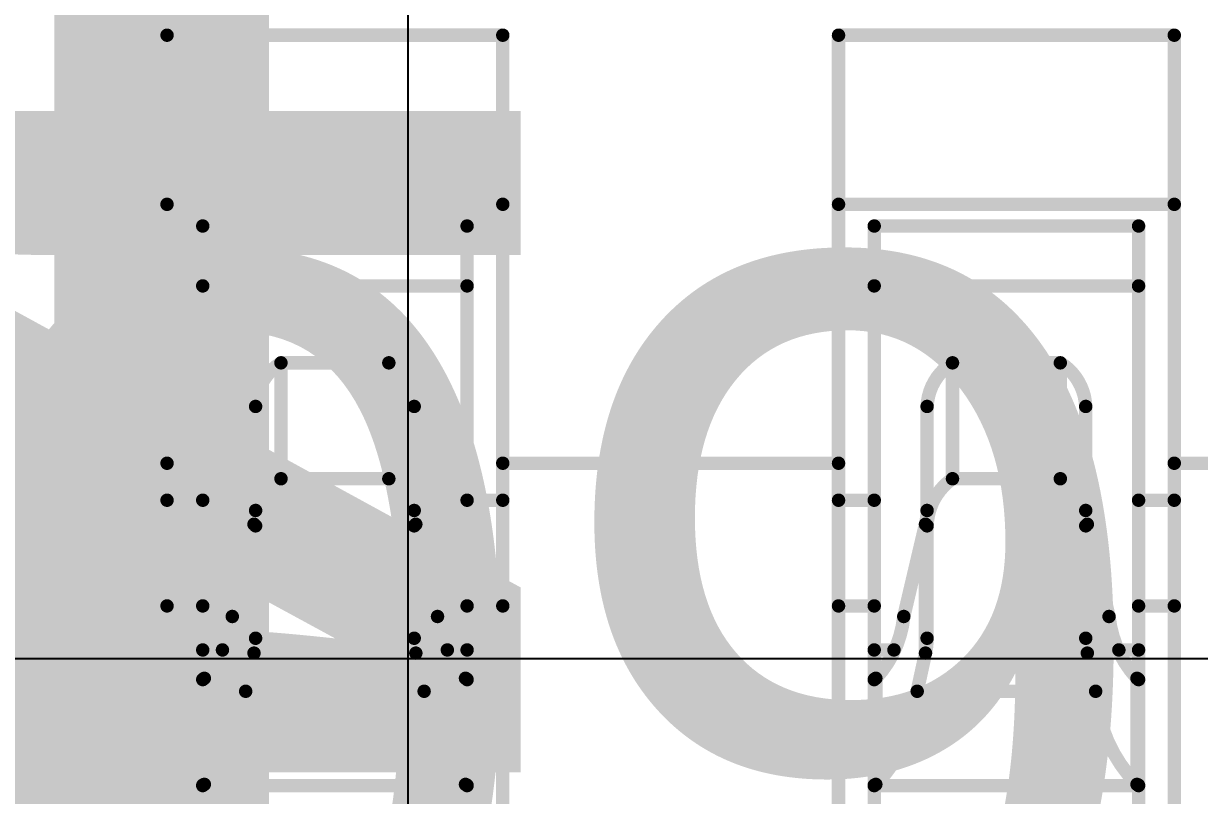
# Model space of a CAD drawing. Header units: inches. Extents: x -6 to 5433, y -4 to 5447.
# Drawn here: x 7.015 to 8.127, y 30.356 to 31.086 of the extents above; entities that cross this region are included whole.
import ezdxf

# ---------------------------------------------------------------- set-up
doc = ezdxf.new("R2010")
doc.units = ezdxf.units.IN
for name, color, linetype in [('Bottom Layer', 5, 'Continuous'), ('Bottom Overlay', 54, 'Continuous'), ('Ground', 16, 'Continuous'), ('Mechanical 4', 56, 'Continuous'), ('Top Layer', 1, 'Continuous'), ('Top Overlay', 2, 'Continuous')]:
    doc.layers.add(name, color=color, linetype=linetype)
doc.styles.add('Arial', font='', dxfattribs={"height": 0.2})
doc.styles.add('Arial_Bold', font='', dxfattribs={"height": 0.2})
doc.styles.get('Arial').set_extended_font_data('Arial')
doc.styles.get('Arial_Bold').set_extended_font_data('Arial', bold=True)

# ---------------------------------------------------------------- blocks, each defined once
blk = doc.blocks.new('QTH_030_01_L_D_A_K_TR_154')
at = {"layer": 'Top Overlay', "style": 'Arial'}
blk.add_text('60', height=0.7619999999999999, dxfattribs=at).set_placement((7.21018624, -2.0066))

msp = doc.modelspace()

# ---------------------------------------------------------------- linework, layer by layer
at = {"layer": 'Bottom Layer'}
msp.add_line((14.32753294, 30.48476758), (4.82502464, 30.48476758), dxfattribs=at)
at = {"layer": 'Ground'}
msp.add_line((7.37917498, 29.41423886), (7.37917498, 33.4621632), dxfattribs=at)
msp.add_lwpolyline([(7.146096959999999, 29.317696, 0.2032, 0.2032, 0), (7.146096959999999, 33.8277962, 0.2032, 0.2032, 0)], format="xyseb", dxfattribs=at)
at = {"layer": 'Mechanical 4'}
for points in [[(7.151154099999999, 31.07494674, 0.0127, 0.0127, 0), (7.4686541, 31.07494674, 0.0127, 0.0127, 0)], [(7.151154099999999, 30.28744514, 0.0127, 0.0127, 0), (7.151154099999999, 31.07494674, 0.0127, 0.0127, 0)], [(7.4686541, 30.66994628, 0.0127, 0.0127, 0), (7.4686541, 31.07494674, 0.0127, 0.0127, 0)], [(7.7861541, 31.07494674, 0.0127, 0.0127, 0), (8.103654099999998, 31.07494674, 0.0127, 0.0127, 0)], [(7.7861541, 30.28744514, 0.0127, 0.0127, 0), (7.7861541, 31.07494674, 0.0127, 0.0127, 0)], [(8.103654099999998, 30.66994628, 0.0127, 0.0127, 0), (8.103654099999998, 31.07494674, 0.0127, 0.0127, 0)], [(7.151154099999999, 30.91494452, 0.0127, 0.0127, 0), (7.4686541, 30.91494452, 0.0127, 0.0127, 0)], [(7.7861541, 30.91494452, 0.0127, 0.0127, 0), (8.103654099999998, 30.91494452, 0.0127, 0.0127, 0)], [(7.18490562, 30.89440862, 0.0127, 0.0127, 0), (7.43490512, 30.89440862, 0.0127, 0.0127, 0)], [(7.18490562, 30.28744514, 0.0127, 0.0127, 0), (7.18490562, 30.89440862, 0.0127, 0.0127, 0)], [(7.43490512, 30.28744514, 0.0127, 0.0127, 0), (7.43490512, 30.89440862, 0.0127, 0.0127, 0)], [(7.819905619999999, 30.89440862, 0.0127, 0.0127, 0), (8.06990512, 30.89440862, 0.0127, 0.0127, 0)], [(7.819905619999999, 30.28744514, 0.0127, 0.0127, 0), (7.819905619999999, 30.89440862, 0.0127, 0.0127, 0)], [(8.06990512, 30.28744514, 0.0127, 0.0127, 0), (8.06990512, 30.89440862, 0.0127, 0.0127, 0)], [(7.18490562, 30.83773868, 0.0127, 0.0127, 0), (7.43490512, 30.83773868, 0.0127, 0.0127, 0)], [(7.819905619999999, 30.83773868, 0.0127, 0.0127, 0), (8.06990512, 30.83773868, 0.0127, 0.0127, 0)], [(7.23490552, 30.72369522, 0.0127, 0.0127, -0.2473774344944057), (7.258913599999999, 30.76494482, 0.0127, 0.0127, 0)], [(7.258916139999999, 30.76494482, 0.0127, 0.0127, 0), (7.360894599999999, 30.76494482, 0.0127, 0.0127, 0)], [(7.258916139999999, 30.65528286, 0.0127, 0.0127, 0), (7.258916139999999, 30.76494482, 0.0127, 0.0127, 0)], [(7.360894599999999, 30.65528286, 0.0127, 0.0127, 0), (7.360894599999999, 30.76494482, 0.0127, 0.0127, 0)], [(7.360897139999999, 30.76494482, 0.0127, 0.0127, -0.2473774344944055), (7.38490522, 30.72369522, 0.0127, 0.0127, 0)], [(7.869905520000001, 30.72369522, 0.0127, 0.0127, -0.2473774344944057), (7.893913599999999, 30.76494482, 0.0127, 0.0127, 0)], [(7.89391614, 30.76494482, 0.0127, 0.0127, 0), (7.9958946, 30.76494482, 0.0127, 0.0127, 0)], [(7.89391614, 30.65528286, 0.0127, 0.0127, 0), (7.89391614, 30.76494482, 0.0127, 0.0127, 0)], [(7.9958946, 30.65528286, 0.0127, 0.0127, 0), (7.9958946, 30.76494482, 0.0127, 0.0127, 0)], [(7.995897139999999, 30.76494482, 0.0127, 0.0127, -0.2473774344944055), (8.019905219999998, 30.72369522, 0.0127, 0.0127, 0)], [(7.23490552, 30.50434844, 0.0127, 0.0127, 0), (7.23490552, 30.72369522, 0.0127, 0.0127, 0)], [(7.38490522, 30.50434844, 0.0127, 0.0127, 0), (7.38490522, 30.72369522, 0.0127, 0.0127, 0)], [(7.869905520000001, 30.50434844, 0.0127, 0.0127, 0), (7.869905520000001, 30.72369522, 0.0127, 0.0127, 0)], [(8.019905219999998, 30.50434844, 0.0127, 0.0127, 0), (8.019905219999998, 30.72369522, 0.0127, 0.0127, 0)], [(6.8336541, 30.66994628, 0.0127, 0.0127, 0), (7.151154099999999, 30.66994628, 0.0127, 0.0127, 0)], [(7.4686541, 30.66994628, 0.0127, 0.0127, 0), (7.7861541, 30.66994628, 0.0127, 0.0127, 0)], [(7.4686541, 30.28744514, 0.0127, 0.0127, 0), (7.4686541, 30.66994628, 0.0127, 0.0127, 0)], [(8.103654099999998, 30.66994628, 0.0127, 0.0127, 0), (8.421154099999999, 30.66994628, 0.0127, 0.0127, 0)], [(8.103654099999998, 30.28744514, 0.0127, 0.0127, 0), (8.103654099999998, 30.66994628, 0.0127, 0.0127, 0)], [(7.23490552, 30.61071348, 0.0127, 0.0127, -0.2374800627721871), (7.258913599999999, 30.6552854, 0.0127, 0.0127, 0)], [(7.258916139999999, 30.65528286, 0.0127, 0.0127, 0), (7.360894599999999, 30.65528286, 0.0127, 0.0127, 0)], [(7.360897139999999, 30.6552854, 0.0127, 0.0127, -0.2374800627721868), (7.38490522, 30.61071348, 0.0127, 0.0127, 0)], [(7.869905520000001, 30.61071348, 0.0127, 0.0127, -0.2374800627721871), (7.893913599999999, 30.6552854, 0.0127, 0.0127, 0)], [(7.89391614, 30.65528286, 0.0127, 0.0127, 0), (7.9958946, 30.65528286, 0.0127, 0.0127, 0)], [(7.995897139999999, 30.6552854, 0.0127, 0.0127, -0.2374800627721868), (8.019905219999998, 30.61071348, 0.0127, 0.0127, 0)], [(7.151154099999999, 30.63494508, 0.0127, 0.0127, 0), (7.18490562, 30.63494508, 0.0127, 0.0127, 0)], [(7.43490512, 30.63494508, 0.0127, 0.0127, 0), (7.4686541, 30.63494508, 0.0127, 0.0127, 0)], [(7.7861541, 30.63494508, 0.0127, 0.0127, 0), (7.819905619999999, 30.63494508, 0.0127, 0.0127, 0)], [(8.06990512, 30.63494508, 0.0127, 0.0127, 0), (8.103654099999998, 30.63494508, 0.0127, 0.0127, 0)], [(7.23490552, 30.62525752, 0.0127, 0.0127, -0.05786385222314867), (7.233386599999999, 30.61223494, 0.0127, 0.0127, 0)], [(7.38642414, 30.61223494, 0.0127, 0.0127, -0.05786385222358634), (7.38490522, 30.62525752, 0.0127, 0.0127, 0)], [(7.869905520000001, 30.62525752, 0.0127, 0.0127, -0.05786385222271111), (7.8683866, 30.61223494, 0.0127, 0.0127, 0)], [(8.021424139999999, 30.61223494, 0.0127, 0.0127, -0.05786385222358634), (8.019905219999998, 30.62525752, 0.0127, 0.0127, 0)], [(7.212863399999999, 30.5249453, 0.0127, 0.0127, 0), (7.233386599999999, 30.61223494, 0.0127, 0.0127, 0)], [(7.233386599999999, 30.49027684, 0.0127, 0.0127, 0), (7.233386599999999, 30.61223494, 0.0127, 0.0127, 0)], [(7.38642414, 30.61223494, 0.0127, 0.0127, 0), (7.406944799999999, 30.5249453, 0.0127, 0.0127, 0)], [(7.38642414, 30.49027684, 0.0127, 0.0127, 0), (7.38642414, 30.61223494, 0.0127, 0.0127, 0)], [(7.8478634, 30.5249453, 0.0127, 0.0127, 0), (7.8683866, 30.61223494, 0.0127, 0.0127, 0)], [(7.8683866, 30.49027684, 0.0127, 0.0127, 0), (7.8683866, 30.61223494, 0.0127, 0.0127, 0)], [(8.021424139999999, 30.61223494, 0.0127, 0.0127, 0), (8.0419448, 30.5249453, 0.0127, 0.0127, 0)], [(8.021424139999999, 30.49027684, 0.0127, 0.0127, 0), (8.021424139999999, 30.61223494, 0.0127, 0.0127, 0)], [(7.151154099999999, 30.53494528, 0.0127, 0.0127, 0), (7.18490562, 30.53494528, 0.0127, 0.0127, 0)], [(7.43490512, 30.53494528, 0.0127, 0.0127, 0), (7.4686541, 30.53494528, 0.0127, 0.0127, 0)], [(7.7861541, 30.53494528, 0.0127, 0.0127, 0), (7.819905619999999, 30.53494528, 0.0127, 0.0127, 0)], [(8.06990512, 30.53494528, 0.0127, 0.0127, 0), (8.103654099999998, 30.53494528, 0.0127, 0.0127, 0)], [(7.212865939999999, 30.52494784, 0.0127, 0.0127, -0.1625906327552088), (7.18642454, 30.46645418, 0.0127, 0.0127, 0)], [(7.433386199999999, 30.46645418, 0.0127, 0.0127, -0.1625906327552086), (7.406944799999999, 30.52494784, 0.0127, 0.0127, 0)], [(7.847865939999999, 30.52494784, 0.0127, 0.0127, -0.162590632754761), (7.821424539999999, 30.46645418, 0.0127, 0.0127, 0)], [(8.0683862, 30.46645418, 0.0127, 0.0127, -0.1625906327552086), (8.0419448, 30.52494784, 0.0127, 0.0127, 0)], [(7.23490552, 30.50434844, 0.0127, 0.0127, -0.05365793627952005), (7.233386599999999, 30.49027684, 0.0127, 0.0127, 0)], [(7.38642414, 30.49027684, 0.0127, 0.0127, -0.0536579362795205), (7.38490522, 30.50434844, 0.0127, 0.0127, 0)], [(7.869905520000001, 30.50434844, 0.0127, 0.0127, -0.05365793627952005), (7.8683866, 30.49027684, 0.0127, 0.0127, 0)], [(8.021424139999999, 30.49027684, 0.0127, 0.0127, -0.05365793627908281), (8.019905219999998, 30.50434844, 0.0127, 0.0127, 0)], [(7.18490562, 30.49328166, 0.0127, 0.0127, 0), (7.203567, 30.49328166, 0.0127, 0.0127, 0)], [(7.225532919999999, 30.45417836, 0.0127, 0.0127, 0), (7.233386599999999, 30.49027684, 0.0127, 0.0127, 0)], [(7.38642414, 30.49027684, 0.0127, 0.0127, 0), (7.39427782, 30.45417836, 0.0127, 0.0127, 0)], [(7.41624374, 30.49328166, 0.0127, 0.0127, 0), (7.43490512, 30.49328166, 0.0127, 0.0127, 0)], [(7.819905619999999, 30.49328166, 0.0127, 0.0127, 0), (7.838567, 30.49328166, 0.0127, 0.0127, 0)], [(7.86053292, 30.45417836, 0.0127, 0.0127, 0), (7.8683866, 30.49027684, 0.0127, 0.0127, 0)], [(8.021424139999999, 30.49027684, 0.0127, 0.0127, 0), (8.029277819999999, 30.45417836, 0.0127, 0.0127, 0)], [(8.051243739999999, 30.49328166, 0.0127, 0.0127, 0), (8.06990512, 30.49328166, 0.0127, 0.0127, 0)], [(7.18490562, 30.46521466, 0.0127, 0.0127, -0.01102176063237814), (7.18494118, 30.46530102, 0.0127, 0.0127, 0)], [(7.18494118, 30.46530102, 0.0127, 0.0127, -0.02840440639320693), (7.184986899999999, 30.46538992, 0.0127, 0.0127, 0)], [(7.184986899999999, 30.46538992, 0.0127, 0.0127, -0.03504147053371177), (7.18505294, 30.46548644, 0.0127, 0.0127, 0)], [(7.18505294, 30.46548644, 0.0127, 0.0127, -0.03231858321592713), (7.185152, 30.46559312, 0.0127, 0.0127, 0)], [(7.185152, 30.46559312, 0.0127, 0.0127, -0.02446223684680612), (7.18528916, 30.4657125, 0.0127, 0.0127, 0)], [(7.1852917, 30.46570996, 0.0127, 0.0127, -0.01372918960321769), (7.185469499999999, 30.46584458, 0.0127, 0.0127, 0)], [(7.185469499999999, 30.46584458, 0.0127, 0.0127, -0.008119992693218822), (7.185680319999999, 30.46598682, 0.0127, 0.0127, 0)], [(7.18567778, 30.46598936, 0.0127, 0.0127, -0.004820635646403469), (7.185913999999999, 30.46613922, 0.0127, 0.0127, 0)], [(7.185913999999999, 30.46613922, 0.0127, 0.0127, 0), (7.18642454, 30.46645418, 0.0127, 0.0127, 0)], [(7.18642454, 30.36607592, 0.0127, 0.0127, 0), (7.18642454, 30.46645418, 0.0127, 0.0127, 0)], [(7.433386199999999, 30.46645418, 0.0127, 0.0127, 0), (7.4336529, 30.46629416, 0.0127, 0.0127, 0)], [(7.433386199999999, 30.36607592, 0.0127, 0.0127, 0), (7.433386199999999, 30.46645418, 0.0127, 0.0127, 0)], [(7.4336529, 30.46629416, 0.0127, 0.0127, 0), (7.43391198, 30.46613414, 0.0127, 0.0127, 0)], [(7.433909439999999, 30.4661316, 0.0127, 0.0127, -0.006054857881075627), (7.4341482, 30.46598174, 0.0127, 0.0127, 0)], [(7.434150739999999, 30.46598428, 0.0127, 0.0127, -0.01073696930987048), (7.434356479999999, 30.46584204, 0.0127, 0.0127, 0)], [(7.434356479999999, 30.4658395, 0.0127, 0.0127, -0.01856237106652952), (7.434521579999999, 30.4657125, 0.0127, 0.0127, 0)], [(7.434521579999999, 30.46571504, 0.0127, 0.0127, -0.02338621056305551), (7.434646039999999, 30.4655982, 0.0127, 0.0127, 0)], [(7.434646039999999, 30.46559565999999, 0.0127, 0.0127, -0.05432145120106784), (7.43480606, 30.465395, 0.0127, 0.0127, 0)], [(7.434808599999999, 30.46539754, 0.0127, 0.0127, -0.02859688051351817), (7.434907659999999, 30.46521466, 0.0127, 0.0127, 0)], [(7.819905619999999, 30.46521466, 0.0127, 0.0127, -0.0110217605380216), (7.81994118, 30.46530102, 0.0127, 0.0127, 0)], [(7.81994118, 30.46530102, 0.0127, 0.0127, -0.02840440640309222), (7.8199869, 30.46538992, 0.0127, 0.0127, 0)], [(7.8199869, 30.46538992, 0.0127, 0.0127, -0.03504147032524765), (7.820052939999999, 30.46548644, 0.0127, 0.0127, 0)], [(7.820052939999999, 30.46548644, 0.0127, 0.0127, -0.03231858325849808), (7.820151999999999, 30.46559312, 0.0127, 0.0127, 0)], [(7.820151999999999, 30.46559312, 0.0127, 0.0127, -0.02446223684737356), (7.820289159999999, 30.4657125, 0.0127, 0.0127, 0)], [(7.820291699999999, 30.46570996, 0.0127, 0.0127, -0.01372918962845271), (7.8204695, 30.46584458, 0.0127, 0.0127, 0)], [(7.8204695, 30.46584458, 0.0127, 0.0127, -0.008119992652299186), (7.820680319999999, 30.46598682, 0.0127, 0.0127, 0)], [(7.82067778, 30.46598936, 0.0127, 0.0127, -0.004820635627608511), (7.820914, 30.46613922, 0.0127, 0.0127, 0)], [(7.820914, 30.46613922, 0.0127, 0.0127, 0), (7.821424539999999, 30.46645418, 0.0127, 0.0127, 0)], [(7.821424539999999, 30.36607592, 0.0127, 0.0127, 0), (7.821424539999999, 30.46645418, 0.0127, 0.0127, 0)], [(8.0683862, 30.46645418, 0.0127, 0.0127, 0), (8.0686529, 30.46629416, 0.0127, 0.0127, 0)], [(8.0683862, 30.36607592, 0.0127, 0.0127, 0), (8.0683862, 30.46645418, 0.0127, 0.0127, 0)], [(8.0686529, 30.46629416, 0.0127, 0.0127, 0), (8.06891198, 30.46613414, 0.0127, 0.0127, 0)], [(8.068909439999999, 30.4661316, 0.0127, 0.0127, -0.006054857852146734), (8.069148199999999, 30.46598174, 0.0127, 0.0127, 0)], [(8.06915074, 30.46598428, 0.0127, 0.0127, -0.01073696924166831), (8.06935648, 30.46584204, 0.0127, 0.0127, 0)], [(8.06935648, 30.4658395, 0.0127, 0.0127, -0.01856237097802178), (8.06952158, 30.4657125, 0.0127, 0.0127, 0)], [(8.06952158, 30.46571504, 0.0127, 0.0127, -0.02338621048828613), (8.06964604, 30.4655982, 0.0127, 0.0127, 0)], [(8.06964604, 30.46559565999999, 0.0127, 0.0127, -0.05432145116445786), (8.06980606, 30.465395, 0.0127, 0.0127, 0)], [(8.0698086, 30.46539754, 0.0127, 0.0127, -0.02859688054566498), (8.06990766, 30.46521466, 0.0127, 0.0127, 0)], [(7.225532919999999, 30.4541809, 0.0127, 0.0127, -0.1798939642534223), (7.18642454, 30.36607592, 0.0127, 0.0127, 0)], [(7.225532919999999, 30.45417836, 0.0127, 0.0127, 0), (7.39427782, 30.45417836, 0.0127, 0.0127, 0)], [(7.433386199999999, 30.36607592, 0.0127, 0.0127, -0.1798939642534224), (7.39427782, 30.4541809, 0.0127, 0.0127, 0)], [(7.86053292, 30.4541809, 0.0127, 0.0127, -0.1798939642534223), (7.821424539999999, 30.36607592, 0.0127, 0.0127, 0)], [(7.86053292, 30.45417836, 0.0127, 0.0127, 0), (8.029277819999999, 30.45417836, 0.0127, 0.0127, 0)], [(8.0683862, 30.36607592, 0.0127, 0.0127, -0.1798939642534224), (8.029277819999999, 30.4541809, 0.0127, 0.0127, 0)], [(7.18490562, 30.36514628, 0.0127, 0.0127, -0.01323430979367577), (7.18494118, 30.36521231999999, 0.0127, 0.0127, 0)], [(7.18490562, 30.36494562, 0.0127, 0.0127, 0), (7.43490512, 30.36494562, 0.0127, 0.0127, 0)], [(7.18494118, 30.36521231999999, 0.0127, 0.0127, -0.03268862893681405), (7.184986899999999, 30.36528089999999, 0.0127, 0.0127, 0)], [(7.184986899999999, 30.36527582, 0.0127, 0.0127, -0.03744583041027886), (7.18505294, 30.36534948, 0.0127, 0.0127, 0)], [(7.18505294, 30.36534948, 0.0127, 0.0127, -0.03188120483501494), (7.185152, 30.36542822, 0.0127, 0.0127, 0)], [(7.18514946, 30.36543076, 0.0127, 0.0127, -0.02261994769528641), (7.18528916, 30.3655222, 0.0127, 0.0127, 0)], [(7.18528916, 30.36551966, 0.0127, 0.0127, -0.01220889245964018), (7.185466959999999, 30.36561872, 0.0127, 0.0127, 0)], [(7.185466959999999, 30.36561872, 0.0127, 0.0127, -0.007070305401937121), (7.18567778, 30.3657254, 0.0127, 0.0127, 0)], [(7.18567778, 30.3657254, 0.0127, 0.0127, 0), (7.185913999999999, 30.3658397, 0.0127, 0.0127, 0)], [(7.185913999999999, 30.3658397, 0.0127, 0.0127, 0), (7.18642454, 30.36607592, 0.0127, 0.0127, 0)], [(7.433386199999999, 30.36607592, 0.0127, 0.0127, 0), (7.4336529, 30.365954, 0.0127, 0.0127, 0)], [(7.4336529, 30.365954, 0.0127, 0.0127, 0), (7.43391198, 30.36583716, 0.0127, 0.0127, 0)], [(7.43391198, 30.36583716, 0.0127, 0.0127, -0.005205334057701326), (7.434150739999999, 30.3657254, 0.0127, 0.0127, 0)], [(7.4341482, 30.36572286, 0.0127, 0.0127, -0.009375622367053563), (7.434353939999999, 30.36561618, 0.0127, 0.0127, 0)], [(7.434353939999999, 30.36561618, 0.0127, 0.0127, -0.01668702490741861), (7.434521579999999, 30.36551966, 0.0127, 0.0127, 0)], [(7.434521579999999, 30.36551966, 0.0127, 0.0127, -0.02199391692536904), (7.434646039999999, 30.3654333, 0.0127, 0.0127, 0)], [(7.434643499999999, 30.3654333, 0.0127, 0.0127, -0.02675089184264696), (7.43473748, 30.36535456, 0.0127, 0.0127, 0)], [(7.434740019999999, 30.36535456, 0.0127, 0.0127, -0.02828763819369805), (7.434808599999999, 30.36528344, 0.0127, 0.0127, 0)], [(7.434808599999999, 30.36528344, 0.0127, 0.0127, -0.03260546146269774), (7.43490512, 30.36514628, 0.0127, 0.0127, 0)], [(7.819905619999999, 30.36514628, 0.0127, 0.0127, -0.01323430968161033), (7.81994118, 30.36521231999999, 0.0127, 0.0127, 0)], [(7.819905619999999, 30.36494562, 0.0127, 0.0127, 0), (8.06990512, 30.36494562, 0.0127, 0.0127, 0)], [(7.81994118, 30.36521231999999, 0.0127, 0.0127, -0.03268862836358623), (7.8199869, 30.36528089999999, 0.0127, 0.0127, 0)], [(7.8199869, 30.36527582, 0.0127, 0.0127, -0.03744583024704112), (7.820052939999999, 30.36534948, 0.0127, 0.0127, 0)], [(7.820052939999999, 30.36534948, 0.0127, 0.0127, -0.03188120463801445), (7.820151999999999, 30.36542822, 0.0127, 0.0127, 0)], [(7.820149459999999, 30.36543076, 0.0127, 0.0127, -0.02261994762455612), (7.820289159999999, 30.3655222, 0.0127, 0.0127, 0)], [(7.820289159999999, 30.36551966, 0.0127, 0.0127, -0.01220889244436523), (7.82046696, 30.36561872, 0.0127, 0.0127, 0)], [(7.82046696, 30.36561872, 0.0127, 0.0127, -0.007070305420522295), (7.82067778, 30.3657254, 0.0127, 0.0127, 0)], [(7.82067778, 30.3657254, 0.0127, 0.0127, 0), (7.820914, 30.3658397, 0.0127, 0.0127, 0)], [(7.820914, 30.3658397, 0.0127, 0.0127, 0), (7.821424539999999, 30.36607592, 0.0127, 0.0127, 0)], [(8.0683862, 30.36607592, 0.0127, 0.0127, 0), (8.0686529, 30.365954, 0.0127, 0.0127, 0)], [(8.0686529, 30.365954, 0.0127, 0.0127, 0), (8.06891198, 30.36583716, 0.0127, 0.0127, 0)], [(8.06891198, 30.36583716, 0.0127, 0.0127, -0.005205334055402047), (8.06915074, 30.3657254, 0.0127, 0.0127, 0)], [(8.069148199999999, 30.36572286, 0.0127, 0.0127, -0.009375622385215021), (8.06935394, 30.36561618, 0.0127, 0.0127, 0)], [(8.06935394, 30.36561618, 0.0127, 0.0127, -0.01668702488584913), (8.06952158, 30.36551966, 0.0127, 0.0127, 0)], [(8.06952158, 30.36551966, 0.0127, 0.0127, -0.02199391702332745), (8.06964604, 30.3654333, 0.0127, 0.0127, 0)], [(8.0696435, 30.3654333, 0.0127, 0.0127, -0.02675089181169871), (8.069737479999999, 30.36535456, 0.0127, 0.0127, 0)], [(8.06974002, 30.36535456, 0.0127, 0.0127, -0.0282876380632283), (8.0698086, 30.36528344, 0.0127, 0.0127, 0)], [(8.0698086, 30.36528344, 0.0127, 0.0127, -0.03260546141066192), (8.06990512, 30.36514628, 0.0127, 0.0127, 0)]]:
    msp.add_lwpolyline(points, format="xyseb", dxfattribs=at)
for points in [[(7.1479791, 31.07494674, 0.00635, 0.00635, 1), (7.154329099999999, 31.07494674, 0.00635, 0.00635, 1)], [(7.1479791, 31.07494674, 0.00635, 0.00635, 1), (7.154329099999999, 31.07494674, 0.00635, 0.00635, 1)], [(7.4654791, 31.07494674, 0.00635, 0.00635, 1), (7.4718291, 31.07494674, 0.00635, 0.00635, 1)], [(7.4654791, 31.07494674, 0.00635, 0.00635, 1), (7.4718291, 31.07494674, 0.00635, 0.00635, 1)], [(7.782979099999999, 31.07494674, 0.00635, 0.00635, 1), (7.7893291, 31.07494674, 0.00635, 0.00635, 1)], [(7.782979099999999, 31.07494674, 0.00635, 0.00635, 1), (7.7893291, 31.07494674, 0.00635, 0.00635, 1)], [(8.1004791, 31.07494674, 0.00635, 0.00635, 1), (8.1068291, 31.07494674, 0.00635, 0.00635, 1)], [(8.1004791, 31.07494674, 0.00635, 0.00635, 1), (8.1068291, 31.07494674, 0.00635, 0.00635, 1)], [(7.1479791, 30.91494452, 0.00635, 0.00635, 1), (7.154329099999999, 30.91494452, 0.00635, 0.00635, 1)], [(7.4654791, 30.91494452, 0.00635, 0.00635, 1), (7.4718291, 30.91494452, 0.00635, 0.00635, 1)], [(7.782979099999999, 30.91494452, 0.00635, 0.00635, 1), (7.7893291, 30.91494452, 0.00635, 0.00635, 1)], [(8.1004791, 30.91494452, 0.00635, 0.00635, 1), (8.1068291, 30.91494452, 0.00635, 0.00635, 1)], [(7.181730619999999, 30.89440862, 0.00635, 0.00635, 1), (7.18808062, 30.89440862, 0.00635, 0.00635, 1)], [(7.181730619999999, 30.89440862, 0.00635, 0.00635, 1), (7.18808062, 30.89440862, 0.00635, 0.00635, 1)], [(7.43173012, 30.89440862, 0.00635, 0.00635, 1), (7.43808012, 30.89440862, 0.00635, 0.00635, 1)], [(7.43173012, 30.89440862, 0.00635, 0.00635, 1), (7.43808012, 30.89440862, 0.00635, 0.00635, 1)], [(7.81673062, 30.89440862, 0.00635, 0.00635, 1), (7.82308062, 30.89440862, 0.00635, 0.00635, 1)], [(7.81673062, 30.89440862, 0.00635, 0.00635, 1), (7.82308062, 30.89440862, 0.00635, 0.00635, 1)], [(8.066730119999999, 30.89440862, 0.00635, 0.00635, 1), (8.07308012, 30.89440862, 0.00635, 0.00635, 1)], [(8.066730119999999, 30.89440862, 0.00635, 0.00635, 1), (8.07308012, 30.89440862, 0.00635, 0.00635, 1)], [(7.181730619999999, 30.83773868, 0.00635, 0.00635, 1), (7.18808062, 30.83773868, 0.00635, 0.00635, 1)], [(7.43173012, 30.83773868, 0.00635, 0.00635, 1), (7.43808012, 30.83773868, 0.00635, 0.00635, 1)], [(7.81673062, 30.83773868, 0.00635, 0.00635, 1), (7.82308062, 30.83773868, 0.00635, 0.00635, 1)], [(8.066730119999999, 30.83773868, 0.00635, 0.00635, 1), (8.07308012, 30.83773868, 0.00635, 0.00635, 1)], [(7.2557386, 30.76494482, 0.00635, 0.00635, 1), (7.2620886, 30.76494482, 0.00635, 0.00635, 1)], [(7.25574114, 30.76494482, 0.00635, 0.00635, 1), (7.26209114, 30.76494482, 0.00635, 0.00635, 1)], [(7.25574114, 30.76494482, 0.00635, 0.00635, 1), (7.26209114, 30.76494482, 0.00635, 0.00635, 1)], [(7.357719599999999, 30.76494482, 0.00635, 0.00635, 1), (7.3640696, 30.76494482, 0.00635, 0.00635, 1)], [(7.357719599999999, 30.76494482, 0.00635, 0.00635, 1), (7.3640696, 30.76494482, 0.00635, 0.00635, 1)], [(7.357722139999999, 30.76494482, 0.00635, 0.00635, 1), (7.36407214, 30.76494482, 0.00635, 0.00635, 1)], [(7.8907386, 30.76494482, 0.00635, 0.00635, 1), (7.897088599999999, 30.76494482, 0.00635, 0.00635, 1)], [(7.89074114, 30.76494482, 0.00635, 0.00635, 1), (7.89709114, 30.76494482, 0.00635, 0.00635, 1)], [(7.89074114, 30.76494482, 0.00635, 0.00635, 1), (7.89709114, 30.76494482, 0.00635, 0.00635, 1)], [(7.9927196, 30.76494482, 0.00635, 0.00635, 1), (7.999069599999999, 30.76494482, 0.00635, 0.00635, 1)], [(7.9927196, 30.76494482, 0.00635, 0.00635, 1), (7.999069599999999, 30.76494482, 0.00635, 0.00635, 1)], [(7.99272214, 30.76494482, 0.00635, 0.00635, 1), (7.999072139999999, 30.76494482, 0.00635, 0.00635, 1)], [(7.23173052, 30.72369522, 0.00635, 0.00635, 1), (7.23808052, 30.72369522, 0.00635, 0.00635, 1)], [(7.23173052, 30.72369522, 0.00635, 0.00635, 1), (7.23808052, 30.72369522, 0.00635, 0.00635, 1)], [(7.381730220000001, 30.72369522, 0.00635, 0.00635, 1), (7.388080219999999, 30.72369522, 0.00635, 0.00635, 1)], [(7.381730220000001, 30.72369522, 0.00635, 0.00635, 1), (7.388080219999999, 30.72369522, 0.00635, 0.00635, 1)], [(7.866730519999999, 30.72369522, 0.00635, 0.00635, 1), (7.87308052, 30.72369522, 0.00635, 0.00635, 1)], [(7.866730519999999, 30.72369522, 0.00635, 0.00635, 1), (7.87308052, 30.72369522, 0.00635, 0.00635, 1)], [(8.01673022, 30.72369522, 0.00635, 0.00635, 1), (8.02308022, 30.72369522, 0.00635, 0.00635, 1)], [(8.01673022, 30.72369522, 0.00635, 0.00635, 1), (8.02308022, 30.72369522, 0.00635, 0.00635, 1)], [(7.1479791, 30.66994628, 0.00635, 0.00635, 1), (7.154329099999999, 30.66994628, 0.00635, 0.00635, 1)], [(7.4654791, 30.66994628, 0.00635, 0.00635, 1), (7.4718291, 30.66994628, 0.00635, 0.00635, 1)], [(7.4654791, 30.66994628, 0.00635, 0.00635, 1), (7.4718291, 30.66994628, 0.00635, 0.00635, 1)], [(7.4654791, 30.66994628, 0.00635, 0.00635, 1), (7.4718291, 30.66994628, 0.00635, 0.00635, 1)], [(7.782979099999999, 30.66994628, 0.00635, 0.00635, 1), (7.7893291, 30.66994628, 0.00635, 0.00635, 1)], [(8.1004791, 30.66994628, 0.00635, 0.00635, 1), (8.1068291, 30.66994628, 0.00635, 0.00635, 1)], [(8.1004791, 30.66994628, 0.00635, 0.00635, 1), (8.1068291, 30.66994628, 0.00635, 0.00635, 1)], [(8.1004791, 30.66994628, 0.00635, 0.00635, 1), (8.1068291, 30.66994628, 0.00635, 0.00635, 1)], [(7.2557386, 30.6552854, 0.00635, 0.00635, 1), (7.2620886, 30.6552854, 0.00635, 0.00635, 1)], [(7.25574114, 30.65528286, 0.00635, 0.00635, 1), (7.26209114, 30.65528286, 0.00635, 0.00635, 1)], [(7.25574114, 30.65528286, 0.00635, 0.00635, 1), (7.26209114, 30.65528286, 0.00635, 0.00635, 1)], [(7.357719599999999, 30.65528286, 0.00635, 0.00635, 1), (7.3640696, 30.65528286, 0.00635, 0.00635, 1)], [(7.357719599999999, 30.65528286, 0.00635, 0.00635, 1), (7.3640696, 30.65528286, 0.00635, 0.00635, 1)], [(7.357722139999999, 30.6552854, 0.00635, 0.00635, 1), (7.36407214, 30.6552854, 0.00635, 0.00635, 1)], [(7.8907386, 30.6552854, 0.00635, 0.00635, 1), (7.897088599999999, 30.6552854, 0.00635, 0.00635, 1)], [(7.89074114, 30.65528286, 0.00635, 0.00635, 1), (7.89709114, 30.65528286, 0.00635, 0.00635, 1)], [(7.89074114, 30.65528286, 0.00635, 0.00635, 1), (7.89709114, 30.65528286, 0.00635, 0.00635, 1)], [(7.9927196, 30.65528286, 0.00635, 0.00635, 1), (7.999069599999999, 30.65528286, 0.00635, 0.00635, 1)], [(7.9927196, 30.65528286, 0.00635, 0.00635, 1), (7.999069599999999, 30.65528286, 0.00635, 0.00635, 1)], [(7.99272214, 30.6552854, 0.00635, 0.00635, 1), (7.999072139999999, 30.6552854, 0.00635, 0.00635, 1)], [(7.1479791, 30.63494508, 0.00635, 0.00635, 1), (7.154329099999999, 30.63494508, 0.00635, 0.00635, 1)], [(7.181730619999999, 30.63494508, 0.00635, 0.00635, 1), (7.18808062, 30.63494508, 0.00635, 0.00635, 1)], [(7.43173012, 30.63494508, 0.00635, 0.00635, 1), (7.43808012, 30.63494508, 0.00635, 0.00635, 1)], [(7.4654791, 30.63494508, 0.00635, 0.00635, 1), (7.4718291, 30.63494508, 0.00635, 0.00635, 1)], [(7.782979099999999, 30.63494508, 0.00635, 0.00635, 1), (7.7893291, 30.63494508, 0.00635, 0.00635, 1)], [(7.81673062, 30.63494508, 0.00635, 0.00635, 1), (7.82308062, 30.63494508, 0.00635, 0.00635, 1)], [(8.066730119999999, 30.63494508, 0.00635, 0.00635, 1), (8.07308012, 30.63494508, 0.00635, 0.00635, 1)], [(8.1004791, 30.63494508, 0.00635, 0.00635, 1), (8.1068291, 30.63494508, 0.00635, 0.00635, 1)], [(7.23173052, 30.62525752, 0.00635, 0.00635, 1), (7.23808052, 30.62525752, 0.00635, 0.00635, 1)], [(7.381730220000001, 30.62525752, 0.00635, 0.00635, 1), (7.388080219999999, 30.62525752, 0.00635, 0.00635, 1)], [(7.866730519999999, 30.62525752, 0.00635, 0.00635, 1), (7.87308052, 30.62525752, 0.00635, 0.00635, 1)], [(8.01673022, 30.62525752, 0.00635, 0.00635, 1), (8.02308022, 30.62525752, 0.00635, 0.00635, 1)], [(7.2302116, 30.61223494, 0.00635, 0.00635, 1), (7.236561599999999, 30.61223494, 0.00635, 0.00635, 1)], [(7.2302116, 30.61223494, 0.00635, 0.00635, 1), (7.236561599999999, 30.61223494, 0.00635, 0.00635, 1)], [(7.2302116, 30.61223494, 0.00635, 0.00635, 1), (7.236561599999999, 30.61223494, 0.00635, 0.00635, 1)], [(7.23173052, 30.61071348, 0.00635, 0.00635, 1), (7.23808052, 30.61071348, 0.00635, 0.00635, 1)], [(7.381730220000001, 30.61071348, 0.00635, 0.00635, 1), (7.388080219999999, 30.61071348, 0.00635, 0.00635, 1)], [(7.38324914, 30.61223494, 0.00635, 0.00635, 1), (7.38959914, 30.61223494, 0.00635, 0.00635, 1)], [(7.38324914, 30.61223494, 0.00635, 0.00635, 1), (7.38959914, 30.61223494, 0.00635, 0.00635, 1)], [(7.38324914, 30.61223494, 0.00635, 0.00635, 1), (7.38959914, 30.61223494, 0.00635, 0.00635, 1)], [(7.865211599999999, 30.61223494, 0.00635, 0.00635, 1), (7.8715616, 30.61223494, 0.00635, 0.00635, 1)], [(7.865211599999999, 30.61223494, 0.00635, 0.00635, 1), (7.8715616, 30.61223494, 0.00635, 0.00635, 1)], [(7.865211599999999, 30.61223494, 0.00635, 0.00635, 1), (7.8715616, 30.61223494, 0.00635, 0.00635, 1)], [(7.866730519999999, 30.61071348, 0.00635, 0.00635, 1), (7.87308052, 30.61071348, 0.00635, 0.00635, 1)], [(8.01673022, 30.61071348, 0.00635, 0.00635, 1), (8.02308022, 30.61071348, 0.00635, 0.00635, 1)], [(8.01824914, 30.61223494, 0.00635, 0.00635, 1), (8.02459914, 30.61223494, 0.00635, 0.00635, 1)], [(8.01824914, 30.61223494, 0.00635, 0.00635, 1), (8.02459914, 30.61223494, 0.00635, 0.00635, 1)], [(8.01824914, 30.61223494, 0.00635, 0.00635, 1), (8.02459914, 30.61223494, 0.00635, 0.00635, 1)], [(7.1479791, 30.53494528, 0.00635, 0.00635, 1), (7.154329099999999, 30.53494528, 0.00635, 0.00635, 1)], [(7.181730619999999, 30.53494528, 0.00635, 0.00635, 1), (7.18808062, 30.53494528, 0.00635, 0.00635, 1)], [(7.43173012, 30.53494528, 0.00635, 0.00635, 1), (7.43808012, 30.53494528, 0.00635, 0.00635, 1)], [(7.4654791, 30.53494528, 0.00635, 0.00635, 1), (7.4718291, 30.53494528, 0.00635, 0.00635, 1)], [(7.782979099999999, 30.53494528, 0.00635, 0.00635, 1), (7.7893291, 30.53494528, 0.00635, 0.00635, 1)], [(7.81673062, 30.53494528, 0.00635, 0.00635, 1), (7.82308062, 30.53494528, 0.00635, 0.00635, 1)], [(8.066730119999999, 30.53494528, 0.00635, 0.00635, 1), (8.07308012, 30.53494528, 0.00635, 0.00635, 1)], [(8.1004791, 30.53494528, 0.00635, 0.00635, 1), (8.1068291, 30.53494528, 0.00635, 0.00635, 1)], [(7.209688399999999, 30.5249453, 0.00635, 0.00635, 1), (7.2160384, 30.5249453, 0.00635, 0.00635, 1)], [(7.20969094, 30.52494784, 0.00635, 0.00635, 1), (7.21604094, 30.52494784, 0.00635, 0.00635, 1)], [(7.403769799999999, 30.52494784, 0.00635, 0.00635, 1), (7.4101198, 30.52494784, 0.00635, 0.00635, 1)], [(7.403769799999999, 30.5249453, 0.00635, 0.00635, 1), (7.4101198, 30.5249453, 0.00635, 0.00635, 1)], [(7.8446884, 30.5249453, 0.00635, 0.00635, 1), (7.851038399999999, 30.5249453, 0.00635, 0.00635, 1)], [(7.84469094, 30.52494784, 0.00635, 0.00635, 1), (7.851040939999999, 30.52494784, 0.00635, 0.00635, 1)], [(8.0387698, 30.52494784, 0.00635, 0.00635, 1), (8.0451198, 30.52494784, 0.00635, 0.00635, 1)], [(8.0387698, 30.5249453, 0.00635, 0.00635, 1), (8.0451198, 30.5249453, 0.00635, 0.00635, 1)], [(7.23173052, 30.50434844, 0.00635, 0.00635, 1), (7.23808052, 30.50434844, 0.00635, 0.00635, 1)], [(7.23173052, 30.50434844, 0.00635, 0.00635, 1), (7.23808052, 30.50434844, 0.00635, 0.00635, 1)], [(7.381730220000001, 30.50434844, 0.00635, 0.00635, 1), (7.388080219999999, 30.50434844, 0.00635, 0.00635, 1)], [(7.381730220000001, 30.50434844, 0.00635, 0.00635, 1), (7.388080219999999, 30.50434844, 0.00635, 0.00635, 1)], [(7.866730519999999, 30.50434844, 0.00635, 0.00635, 1), (7.87308052, 30.50434844, 0.00635, 0.00635, 1)], [(7.866730519999999, 30.50434844, 0.00635, 0.00635, 1), (7.87308052, 30.50434844, 0.00635, 0.00635, 1)], [(8.01673022, 30.50434844, 0.00635, 0.00635, 1), (8.02308022, 30.50434844, 0.00635, 0.00635, 1)], [(8.01673022, 30.50434844, 0.00635, 0.00635, 1), (8.02308022, 30.50434844, 0.00635, 0.00635, 1)], [(7.181730619999999, 30.49328166, 0.00635, 0.00635, 1), (7.18808062, 30.49328166, 0.00635, 0.00635, 1)], [(7.200392, 30.49328166, 0.00635, 0.00635, 1), (7.206741999999999, 30.49328166, 0.00635, 0.00635, 1)], [(7.2302116, 30.49027684, 0.00635, 0.00635, 1), (7.236561599999999, 30.49027684, 0.00635, 0.00635, 1)], [(7.2302116, 30.49027684, 0.00635, 0.00635, 1), (7.236561599999999, 30.49027684, 0.00635, 0.00635, 1)], [(7.2302116, 30.49027684, 0.00635, 0.00635, 1), (7.236561599999999, 30.49027684, 0.00635, 0.00635, 1)], [(7.38324914, 30.49027684, 0.00635, 0.00635, 1), (7.38959914, 30.49027684, 0.00635, 0.00635, 1)], [(7.38324914, 30.49027684, 0.00635, 0.00635, 1), (7.38959914, 30.49027684, 0.00635, 0.00635, 1)], [(7.38324914, 30.49027684, 0.00635, 0.00635, 1), (7.38959914, 30.49027684, 0.00635, 0.00635, 1)], [(7.413068739999999, 30.49328166, 0.00635, 0.00635, 1), (7.419418739999999, 30.49328166, 0.00635, 0.00635, 1)], [(7.43173012, 30.49328166, 0.00635, 0.00635, 1), (7.43808012, 30.49328166, 0.00635, 0.00635, 1)], [(7.81673062, 30.49328166, 0.00635, 0.00635, 1), (7.82308062, 30.49328166, 0.00635, 0.00635, 1)], [(7.835391999999999, 30.49328166, 0.00635, 0.00635, 1), (7.841742, 30.49328166, 0.00635, 0.00635, 1)], [(7.865211599999999, 30.49027684, 0.00635, 0.00635, 1), (7.8715616, 30.49027684, 0.00635, 0.00635, 1)], [(7.865211599999999, 30.49027684, 0.00635, 0.00635, 1), (7.8715616, 30.49027684, 0.00635, 0.00635, 1)], [(7.865211599999999, 30.49027684, 0.00635, 0.00635, 1), (7.8715616, 30.49027684, 0.00635, 0.00635, 1)], [(8.01824914, 30.49027684, 0.00635, 0.00635, 1), (8.02459914, 30.49027684, 0.00635, 0.00635, 1)], [(8.01824914, 30.49027684, 0.00635, 0.00635, 1), (8.02459914, 30.49027684, 0.00635, 0.00635, 1)], [(8.01824914, 30.49027684, 0.00635, 0.00635, 1), (8.02459914, 30.49027684, 0.00635, 0.00635, 1)], [(8.04806874, 30.49328166, 0.00635, 0.00635, 1), (8.054418740000001, 30.49328166, 0.00635, 0.00635, 1)], [(8.066730119999999, 30.49328166, 0.00635, 0.00635, 1), (8.07308012, 30.49328166, 0.00635, 0.00635, 1)], [(7.181730619999999, 30.46521466, 0.00635, 0.00635, 1), (7.18808062, 30.46521466, 0.00635, 0.00635, 1)], [(7.18176618, 30.46530102, 0.00635, 0.00635, 1), (7.18811618, 30.46530102, 0.00635, 0.00635, 1)], [(7.18176618, 30.46530102, 0.00635, 0.00635, 1), (7.18811618, 30.46530102, 0.00635, 0.00635, 1)], [(7.1818119, 30.46538992, 0.00635, 0.00635, 1), (7.188161899999999, 30.46538992, 0.00635, 0.00635, 1)], [(7.1818119, 30.46538992, 0.00635, 0.00635, 1), (7.188161899999999, 30.46538992, 0.00635, 0.00635, 1)], [(7.181877939999999, 30.46548644, 0.00635, 0.00635, 1), (7.18822794, 30.46548644, 0.00635, 0.00635, 1)], [(7.181877939999999, 30.46548644, 0.00635, 0.00635, 1), (7.18822794, 30.46548644, 0.00635, 0.00635, 1)], [(7.181976999999999, 30.46559312, 0.00635, 0.00635, 1), (7.188327, 30.46559312, 0.00635, 0.00635, 1)], [(7.181976999999999, 30.46559312, 0.00635, 0.00635, 1), (7.188327, 30.46559312, 0.00635, 0.00635, 1)], [(7.18211416, 30.4657125, 0.00635, 0.00635, 1), (7.18846416, 30.4657125, 0.00635, 0.00635, 1)], [(7.1821167, 30.46570996, 0.00635, 0.00635, 1), (7.188466699999999, 30.46570996, 0.00635, 0.00635, 1)], [(7.182294499999999, 30.46584458, 0.00635, 0.00635, 1), (7.188644499999999, 30.46584458, 0.00635, 0.00635, 1)], [(7.182294499999999, 30.46584458, 0.00635, 0.00635, 1), (7.188644499999999, 30.46584458, 0.00635, 0.00635, 1)], [(7.18250278, 30.46598936, 0.00635, 0.00635, 1), (7.188852779999999, 30.46598936, 0.00635, 0.00635, 1)], [(7.18250532, 30.46598682, 0.00635, 0.00635, 1), (7.188855319999999, 30.46598682, 0.00635, 0.00635, 1)], [(7.182739, 30.46613922, 0.00635, 0.00635, 1), (7.189088999999999, 30.46613922, 0.00635, 0.00635, 1)], [(7.182739, 30.46613922, 0.00635, 0.00635, 1), (7.189088999999999, 30.46613922, 0.00635, 0.00635, 1)], [(7.183249539999999, 30.46645418, 0.00635, 0.00635, 1), (7.18959954, 30.46645418, 0.00635, 0.00635, 1)], [(7.183249539999999, 30.46645418, 0.00635, 0.00635, 1), (7.18959954, 30.46645418, 0.00635, 0.00635, 1)], [(7.183249539999999, 30.46645418, 0.00635, 0.00635, 1), (7.18959954, 30.46645418, 0.00635, 0.00635, 1)], [(7.4302112, 30.46645418, 0.00635, 0.00635, 1), (7.436561199999999, 30.46645418, 0.00635, 0.00635, 1)], [(7.4302112, 30.46645418, 0.00635, 0.00635, 1), (7.436561199999999, 30.46645418, 0.00635, 0.00635, 1)], [(7.4302112, 30.46645418, 0.00635, 0.00635, 1), (7.436561199999999, 30.46645418, 0.00635, 0.00635, 1)], [(7.430477899999999, 30.46629416, 0.00635, 0.00635, 1), (7.4368279, 30.46629416, 0.00635, 0.00635, 1)], [(7.430477899999999, 30.46629416, 0.00635, 0.00635, 1), (7.4368279, 30.46629416, 0.00635, 0.00635, 1)], [(7.430734439999999, 30.4661316, 0.00635, 0.00635, 1), (7.43708444, 30.4661316, 0.00635, 0.00635, 1)], [(7.43073698, 30.46613414, 0.00635, 0.00635, 1), (7.43708698, 30.46613414, 0.00635, 0.00635, 1)], [(7.4309732, 30.46598174, 0.00635, 0.00635, 1), (7.4373232, 30.46598174, 0.00635, 0.00635, 1)], [(7.430975739999999, 30.46598428, 0.00635, 0.00635, 1), (7.43732574, 30.46598428, 0.00635, 0.00635, 1)], [(7.431181479999999, 30.46584204, 0.00635, 0.00635, 1), (7.437531480000001, 30.46584204, 0.00635, 0.00635, 1)], [(7.431181479999999, 30.4658395, 0.00635, 0.00635, 1), (7.437531480000001, 30.4658395, 0.00635, 0.00635, 1)], [(7.43134658, 30.46571504, 0.00635, 0.00635, 1), (7.437696579999999, 30.46571504, 0.00635, 0.00635, 1)], [(7.43134658, 30.4657125, 0.00635, 0.00635, 1), (7.437696579999999, 30.4657125, 0.00635, 0.00635, 1)], [(7.431471039999999, 30.4655982, 0.00635, 0.00635, 1), (7.43782104, 30.4655982, 0.00635, 0.00635, 1)], [(7.431471039999999, 30.46559565999999, 0.00635, 0.00635, 1), (7.43782104, 30.46559565999999, 0.00635, 0.00635, 1)], [(7.43163106, 30.465395, 0.00635, 0.00635, 1), (7.437981059999999, 30.465395, 0.00635, 0.00635, 1)], [(7.4316336, 30.46539754, 0.00635, 0.00635, 1), (7.437983599999999, 30.46539754, 0.00635, 0.00635, 1)], [(7.43173266, 30.46521466, 0.00635, 0.00635, 1), (7.438082659999999, 30.46521466, 0.00635, 0.00635, 1)], [(7.81673062, 30.46521466, 0.00635, 0.00635, 1), (7.82308062, 30.46521466, 0.00635, 0.00635, 1)], [(7.816766179999999, 30.46530102, 0.00635, 0.00635, 1), (7.82311618, 30.46530102, 0.00635, 0.00635, 1)], [(7.816766179999999, 30.46530102, 0.00635, 0.00635, 1), (7.82311618, 30.46530102, 0.00635, 0.00635, 1)], [(7.816811899999999, 30.46538992, 0.00635, 0.00635, 1), (7.8231619, 30.46538992, 0.00635, 0.00635, 1)], [(7.816811899999999, 30.46538992, 0.00635, 0.00635, 1), (7.8231619, 30.46538992, 0.00635, 0.00635, 1)], [(7.816877939999999, 30.46548644, 0.00635, 0.00635, 1), (7.823227940000001, 30.46548644, 0.00635, 0.00635, 1)], [(7.816877939999999, 30.46548644, 0.00635, 0.00635, 1), (7.823227940000001, 30.46548644, 0.00635, 0.00635, 1)], [(7.816977, 30.46559312, 0.00635, 0.00635, 1), (7.823326999999999, 30.46559312, 0.00635, 0.00635, 1)], [(7.816977, 30.46559312, 0.00635, 0.00635, 1), (7.823326999999999, 30.46559312, 0.00635, 0.00635, 1)], [(7.817114159999999, 30.4657125, 0.00635, 0.00635, 1), (7.82346416, 30.4657125, 0.00635, 0.00635, 1)], [(7.8171167, 30.46570996, 0.00635, 0.00635, 1), (7.8234667, 30.46570996, 0.00635, 0.00635, 1)], [(7.8172945, 30.46584458, 0.00635, 0.00635, 1), (7.823644499999999, 30.46584458, 0.00635, 0.00635, 1)], [(7.8172945, 30.46584458, 0.00635, 0.00635, 1), (7.823644499999999, 30.46584458, 0.00635, 0.00635, 1)], [(7.817502779999999, 30.46598936, 0.00635, 0.00635, 1), (7.82385278, 30.46598936, 0.00635, 0.00635, 1)], [(7.81750532, 30.46598682, 0.00635, 0.00635, 1), (7.82385532, 30.46598682, 0.00635, 0.00635, 1)], [(7.817738999999999, 30.46613922, 0.00635, 0.00635, 1), (7.824089, 30.46613922, 0.00635, 0.00635, 1)], [(7.817738999999999, 30.46613922, 0.00635, 0.00635, 1), (7.824089, 30.46613922, 0.00635, 0.00635, 1)], [(7.818249539999999, 30.46645418, 0.00635, 0.00635, 1), (7.82459954, 30.46645418, 0.00635, 0.00635, 1)], [(7.818249539999999, 30.46645418, 0.00635, 0.00635, 1), (7.82459954, 30.46645418, 0.00635, 0.00635, 1)], [(7.818249539999999, 30.46645418, 0.00635, 0.00635, 1), (7.82459954, 30.46645418, 0.00635, 0.00635, 1)], [(8.065211199999998, 30.46645418, 0.00635, 0.00635, 1), (8.0715612, 30.46645418, 0.00635, 0.00635, 1)], [(8.065211199999998, 30.46645418, 0.00635, 0.00635, 1), (8.0715612, 30.46645418, 0.00635, 0.00635, 1)], [(8.065211199999998, 30.46645418, 0.00635, 0.00635, 1), (8.0715612, 30.46645418, 0.00635, 0.00635, 1)], [(8.0654779, 30.46629416, 0.00635, 0.00635, 1), (8.071827899999999, 30.46629416, 0.00635, 0.00635, 1)], [(8.0654779, 30.46629416, 0.00635, 0.00635, 1), (8.071827899999999, 30.46629416, 0.00635, 0.00635, 1)], [(8.06573444, 30.4661316, 0.00635, 0.00635, 1), (8.07208444, 30.4661316, 0.00635, 0.00635, 1)], [(8.06573698, 30.46613414, 0.00635, 0.00635, 1), (8.07208698, 30.46613414, 0.00635, 0.00635, 1)], [(8.0659732, 30.46598174, 0.00635, 0.00635, 1), (8.0723232, 30.46598174, 0.00635, 0.00635, 1)], [(8.065975739999999, 30.46598428, 0.00635, 0.00635, 1), (8.072325739999998, 30.46598428, 0.00635, 0.00635, 1)], [(8.066181480000001, 30.46584204, 0.00635, 0.00635, 1), (8.072531479999999, 30.46584204, 0.00635, 0.00635, 1)], [(8.066181480000001, 30.4658395, 0.00635, 0.00635, 1), (8.072531479999999, 30.4658395, 0.00635, 0.00635, 1)], [(8.06634658, 30.46571504, 0.00635, 0.00635, 1), (8.07269658, 30.46571504, 0.00635, 0.00635, 1)], [(8.06634658, 30.4657125, 0.00635, 0.00635, 1), (8.07269658, 30.4657125, 0.00635, 0.00635, 1)], [(8.06647104, 30.4655982, 0.00635, 0.00635, 1), (8.07282104, 30.4655982, 0.00635, 0.00635, 1)], [(8.06647104, 30.46559565999999, 0.00635, 0.00635, 1), (8.07282104, 30.46559565999999, 0.00635, 0.00635, 1)], [(8.066631059999999, 30.465395, 0.00635, 0.00635, 1), (8.07298106, 30.465395, 0.00635, 0.00635, 1)], [(8.0666336, 30.46539754, 0.00635, 0.00635, 1), (8.072983599999999, 30.46539754, 0.00635, 0.00635, 1)], [(8.06673266, 30.46521466, 0.00635, 0.00635, 1), (8.073082659999999, 30.46521466, 0.00635, 0.00635, 1)], [(7.222357919999999, 30.4541809, 0.00635, 0.00635, 1), (7.228707919999999, 30.4541809, 0.00635, 0.00635, 1)], [(7.222357919999999, 30.45417836, 0.00635, 0.00635, 1), (7.228707919999999, 30.45417836, 0.00635, 0.00635, 1)], [(7.222357919999999, 30.45417836, 0.00635, 0.00635, 1), (7.228707919999999, 30.45417836, 0.00635, 0.00635, 1)], [(7.391102819999999, 30.4541809, 0.00635, 0.00635, 1), (7.39745282, 30.4541809, 0.00635, 0.00635, 1)], [(7.391102819999999, 30.45417836, 0.00635, 0.00635, 1), (7.39745282, 30.45417836, 0.00635, 0.00635, 1)], [(7.391102819999999, 30.45417836, 0.00635, 0.00635, 1), (7.39745282, 30.45417836, 0.00635, 0.00635, 1)], [(7.857357919999999, 30.4541809, 0.00635, 0.00635, 1), (7.86370792, 30.4541809, 0.00635, 0.00635, 1)], [(7.857357919999999, 30.45417836, 0.00635, 0.00635, 1), (7.86370792, 30.45417836, 0.00635, 0.00635, 1)], [(7.857357919999999, 30.45417836, 0.00635, 0.00635, 1), (7.86370792, 30.45417836, 0.00635, 0.00635, 1)], [(8.02610282, 30.4541809, 0.00635, 0.00635, 1), (8.03245282, 30.4541809, 0.00635, 0.00635, 1)], [(8.02610282, 30.45417836, 0.00635, 0.00635, 1), (8.03245282, 30.45417836, 0.00635, 0.00635, 1)], [(8.02610282, 30.45417836, 0.00635, 0.00635, 1), (8.03245282, 30.45417836, 0.00635, 0.00635, 1)], [(7.181730619999999, 30.36514628, 0.00635, 0.00635, 1), (7.18808062, 30.36514628, 0.00635, 0.00635, 1)], [(7.181730619999999, 30.36494562, 0.00635, 0.00635, 1), (7.18808062, 30.36494562, 0.00635, 0.00635, 1)], [(7.18176618, 30.36521231999999, 0.00635, 0.00635, 1), (7.18811618, 30.36521231999999, 0.00635, 0.00635, 1)], [(7.18176618, 30.36521231999999, 0.00635, 0.00635, 1), (7.18811618, 30.36521231999999, 0.00635, 0.00635, 1)], [(7.1818119, 30.36528089999999, 0.00635, 0.00635, 1), (7.188161899999999, 30.36528089999999, 0.00635, 0.00635, 1)], [(7.1818119, 30.36527582, 0.00635, 0.00635, 1), (7.188161899999999, 30.36527582, 0.00635, 0.00635, 1)], [(7.181877939999999, 30.36534948, 0.00635, 0.00635, 1), (7.18822794, 30.36534948, 0.00635, 0.00635, 1)], [(7.181877939999999, 30.36534948, 0.00635, 0.00635, 1), (7.18822794, 30.36534948, 0.00635, 0.00635, 1)], [(7.181974459999999, 30.36543076, 0.00635, 0.00635, 1), (7.18832446, 30.36543076, 0.00635, 0.00635, 1)], [(7.181976999999999, 30.36542822, 0.00635, 0.00635, 1), (7.188327, 30.36542822, 0.00635, 0.00635, 1)], [(7.18211416, 30.3655222, 0.00635, 0.00635, 1), (7.18846416, 30.3655222, 0.00635, 0.00635, 1)], [(7.18211416, 30.36551966, 0.00635, 0.00635, 1), (7.18846416, 30.36551966, 0.00635, 0.00635, 1)], [(7.18229196, 30.36561872, 0.00635, 0.00635, 1), (7.188641959999999, 30.36561872, 0.00635, 0.00635, 1)], [(7.18229196, 30.36561872, 0.00635, 0.00635, 1), (7.188641959999999, 30.36561872, 0.00635, 0.00635, 1)], [(7.18250278, 30.3657254, 0.00635, 0.00635, 1), (7.188852779999999, 30.3657254, 0.00635, 0.00635, 1)], [(7.18250278, 30.3657254, 0.00635, 0.00635, 1), (7.188852779999999, 30.3657254, 0.00635, 0.00635, 1)], [(7.182739, 30.3658397, 0.00635, 0.00635, 1), (7.189088999999999, 30.3658397, 0.00635, 0.00635, 1)], [(7.182739, 30.3658397, 0.00635, 0.00635, 1), (7.189088999999999, 30.3658397, 0.00635, 0.00635, 1)], [(7.183249539999999, 30.36607592, 0.00635, 0.00635, 1), (7.18959954, 30.36607592, 0.00635, 0.00635, 1)], [(7.183249539999999, 30.36607592, 0.00635, 0.00635, 1), (7.18959954, 30.36607592, 0.00635, 0.00635, 1)], [(7.183249539999999, 30.36607592, 0.00635, 0.00635, 1), (7.18959954, 30.36607592, 0.00635, 0.00635, 1)], [(7.4302112, 30.36607592, 0.00635, 0.00635, 1), (7.436561199999999, 30.36607592, 0.00635, 0.00635, 1)], [(7.4302112, 30.36607592, 0.00635, 0.00635, 1), (7.436561199999999, 30.36607592, 0.00635, 0.00635, 1)], [(7.4302112, 30.36607592, 0.00635, 0.00635, 1), (7.436561199999999, 30.36607592, 0.00635, 0.00635, 1)], [(7.430477899999999, 30.365954, 0.00635, 0.00635, 1), (7.4368279, 30.365954, 0.00635, 0.00635, 1)], [(7.430477899999999, 30.365954, 0.00635, 0.00635, 1), (7.4368279, 30.365954, 0.00635, 0.00635, 1)], [(7.43073698, 30.36583716, 0.00635, 0.00635, 1), (7.43708698, 30.36583716, 0.00635, 0.00635, 1)], [(7.43073698, 30.36583716, 0.00635, 0.00635, 1), (7.43708698, 30.36583716, 0.00635, 0.00635, 1)], [(7.4309732, 30.36572286, 0.00635, 0.00635, 1), (7.4373232, 30.36572286, 0.00635, 0.00635, 1)], [(7.430975739999999, 30.3657254, 0.00635, 0.00635, 1), (7.43732574, 30.3657254, 0.00635, 0.00635, 1)], [(7.43117894, 30.36561618, 0.00635, 0.00635, 1), (7.43752894, 30.36561618, 0.00635, 0.00635, 1)], [(7.43117894, 30.36561618, 0.00635, 0.00635, 1), (7.43752894, 30.36561618, 0.00635, 0.00635, 1)], [(7.43134658, 30.36551966, 0.00635, 0.00635, 1), (7.437696579999999, 30.36551966, 0.00635, 0.00635, 1)], [(7.43134658, 30.36551966, 0.00635, 0.00635, 1), (7.437696579999999, 30.36551966, 0.00635, 0.00635, 1)], [(7.431468499999999, 30.3654333, 0.00635, 0.00635, 1), (7.4378185, 30.3654333, 0.00635, 0.00635, 1)], [(7.431471039999999, 30.3654333, 0.00635, 0.00635, 1), (7.43782104, 30.3654333, 0.00635, 0.00635, 1)], [(7.431562479999999, 30.36535456, 0.00635, 0.00635, 1), (7.43791248, 30.36535456, 0.00635, 0.00635, 1)], [(7.431565019999999, 30.36535456, 0.00635, 0.00635, 1), (7.43791502, 30.36535456, 0.00635, 0.00635, 1)], [(7.4316336, 30.36528344, 0.00635, 0.00635, 1), (7.437983599999999, 30.36528344, 0.00635, 0.00635, 1)], [(7.4316336, 30.36528344, 0.00635, 0.00635, 1), (7.437983599999999, 30.36528344, 0.00635, 0.00635, 1)], [(7.43173012, 30.36514628, 0.00635, 0.00635, 1), (7.43808012, 30.36514628, 0.00635, 0.00635, 1)], [(7.43173012, 30.36494562, 0.00635, 0.00635, 1), (7.43808012, 30.36494562, 0.00635, 0.00635, 1)], [(7.81673062, 30.36514628, 0.00635, 0.00635, 1), (7.82308062, 30.36514628, 0.00635, 0.00635, 1)], [(7.81673062, 30.36494562, 0.00635, 0.00635, 1), (7.82308062, 30.36494562, 0.00635, 0.00635, 1)], [(7.816766179999999, 30.36521231999999, 0.00635, 0.00635, 1), (7.82311618, 30.36521231999999, 0.00635, 0.00635, 1)], [(7.816766179999999, 30.36521231999999, 0.00635, 0.00635, 1), (7.82311618, 30.36521231999999, 0.00635, 0.00635, 1)], [(7.816811899999999, 30.36528089999999, 0.00635, 0.00635, 1), (7.8231619, 30.36528089999999, 0.00635, 0.00635, 1)], [(7.816811899999999, 30.36527582, 0.00635, 0.00635, 1), (7.8231619, 30.36527582, 0.00635, 0.00635, 1)], [(7.816877939999999, 30.36534948, 0.00635, 0.00635, 1), (7.823227940000001, 30.36534948, 0.00635, 0.00635, 1)], [(7.816877939999999, 30.36534948, 0.00635, 0.00635, 1), (7.823227940000001, 30.36534948, 0.00635, 0.00635, 1)], [(7.816974459999999, 30.36543076, 0.00635, 0.00635, 1), (7.82332446, 30.36543076, 0.00635, 0.00635, 1)], [(7.816977, 30.36542822, 0.00635, 0.00635, 1), (7.823326999999999, 30.36542822, 0.00635, 0.00635, 1)], [(7.817114159999999, 30.3655222, 0.00635, 0.00635, 1), (7.82346416, 30.3655222, 0.00635, 0.00635, 1)], [(7.817114159999999, 30.36551966, 0.00635, 0.00635, 1), (7.82346416, 30.36551966, 0.00635, 0.00635, 1)], [(7.81729196, 30.36561872, 0.00635, 0.00635, 1), (7.82364196, 30.36561872, 0.00635, 0.00635, 1)], [(7.81729196, 30.36561872, 0.00635, 0.00635, 1), (7.82364196, 30.36561872, 0.00635, 0.00635, 1)], [(7.817502779999999, 30.3657254, 0.00635, 0.00635, 1), (7.82385278, 30.3657254, 0.00635, 0.00635, 1)], [(7.817502779999999, 30.3657254, 0.00635, 0.00635, 1), (7.82385278, 30.3657254, 0.00635, 0.00635, 1)], [(7.817738999999999, 30.3658397, 0.00635, 0.00635, 1), (7.824089, 30.3658397, 0.00635, 0.00635, 1)], [(7.817738999999999, 30.3658397, 0.00635, 0.00635, 1), (7.824089, 30.3658397, 0.00635, 0.00635, 1)], [(7.818249539999999, 30.36607592, 0.00635, 0.00635, 1), (7.82459954, 30.36607592, 0.00635, 0.00635, 1)], [(7.818249539999999, 30.36607592, 0.00635, 0.00635, 1), (7.82459954, 30.36607592, 0.00635, 0.00635, 1)], [(7.818249539999999, 30.36607592, 0.00635, 0.00635, 1), (7.82459954, 30.36607592, 0.00635, 0.00635, 1)], [(8.065211199999998, 30.36607592, 0.00635, 0.00635, 1), (8.0715612, 30.36607592, 0.00635, 0.00635, 1)], [(8.065211199999998, 30.36607592, 0.00635, 0.00635, 1), (8.0715612, 30.36607592, 0.00635, 0.00635, 1)], [(8.065211199999998, 30.36607592, 0.00635, 0.00635, 1), (8.0715612, 30.36607592, 0.00635, 0.00635, 1)], [(8.0654779, 30.365954, 0.00635, 0.00635, 1), (8.071827899999999, 30.365954, 0.00635, 0.00635, 1)], [(8.0654779, 30.365954, 0.00635, 0.00635, 1), (8.071827899999999, 30.365954, 0.00635, 0.00635, 1)], [(8.06573698, 30.36583716, 0.00635, 0.00635, 1), (8.07208698, 30.36583716, 0.00635, 0.00635, 1)], [(8.06573698, 30.36583716, 0.00635, 0.00635, 1), (8.07208698, 30.36583716, 0.00635, 0.00635, 1)], [(8.0659732, 30.36572286, 0.00635, 0.00635, 1), (8.0723232, 30.36572286, 0.00635, 0.00635, 1)], [(8.065975739999999, 30.3657254, 0.00635, 0.00635, 1), (8.072325739999998, 30.3657254, 0.00635, 0.00635, 1)], [(8.06617894, 30.36561618, 0.00635, 0.00635, 1), (8.07252894, 30.36561618, 0.00635, 0.00635, 1)], [(8.06617894, 30.36561618, 0.00635, 0.00635, 1), (8.07252894, 30.36561618, 0.00635, 0.00635, 1)], [(8.06634658, 30.36551966, 0.00635, 0.00635, 1), (8.07269658, 30.36551966, 0.00635, 0.00635, 1)], [(8.06634658, 30.36551966, 0.00635, 0.00635, 1), (8.07269658, 30.36551966, 0.00635, 0.00635, 1)], [(8.0664685, 30.3654333, 0.00635, 0.00635, 1), (8.072818499999999, 30.3654333, 0.00635, 0.00635, 1)], [(8.06647104, 30.3654333, 0.00635, 0.00635, 1), (8.07282104, 30.3654333, 0.00635, 0.00635, 1)], [(8.06656248, 30.36535456, 0.00635, 0.00635, 1), (8.07291248, 30.36535456, 0.00635, 0.00635, 1)], [(8.06656502, 30.36535456, 0.00635, 0.00635, 1), (8.07291502, 30.36535456, 0.00635, 0.00635, 1)], [(8.0666336, 30.36528344, 0.00635, 0.00635, 1), (8.072983599999999, 30.36528344, 0.00635, 0.00635, 1)], [(8.0666336, 30.36528344, 0.00635, 0.00635, 1), (8.072983599999999, 30.36528344, 0.00635, 0.00635, 1)], [(8.066730119999999, 30.36514628, 0.00635, 0.00635, 1), (8.07308012, 30.36514628, 0.00635, 0.00635, 1)], [(8.066730119999999, 30.36494562, 0.00635, 0.00635, 1), (8.07308012, 30.36494562, 0.00635, 0.00635, 1)]]:
    msp.add_lwpolyline(points, format="xyseb", close=True, dxfattribs=at)
at = {"layer": 'Top Layer'}
msp.add_line((13.76800904, 30.48476758), (4.82502464, 30.48476758), dxfattribs=at)

# ---------------------------------------------------------------- block references
at = {"rotation": 180}
msp.add_blockref('QTH_030_01_L_D_A_K_TR_154', (15.3105993, 28.85674696), dxfattribs=at)

# ---------------------------------------------------------------- texts
at = {"layer": 'Bottom Overlay', "style": 'Arial_Bold', "text_generation_flag": 2}
msp.add_text('RUN', height=0.7619999999999999, rotation=270, dxfattribs=at).set_placement((6.72344604, 28.76882994))

doc.saveas('drawing.dxf')
